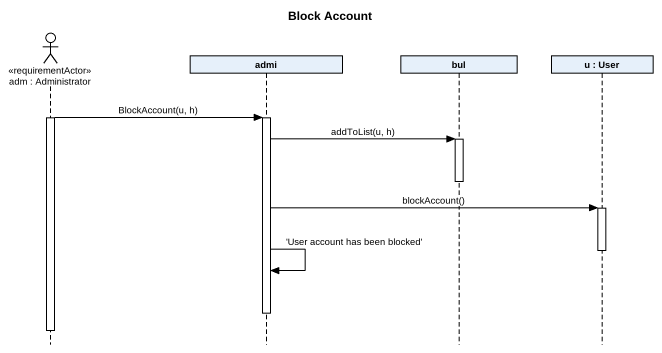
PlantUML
@startuml
title Block Account
hide footbox
actor "adm : Administrator" as adm <<requirementActor>>
participant admi
participant bul
participant "u : User" as u

activate adm
adm -> admi : BlockAccount(u, h)
activate admi
admi -> bul : addToList(u, h)
activate bul
deactivate bul
admi -> u : blockAccount()
activate u
deactivate u
admi -> admi : 'User account has been blocked'
deactivate admi
deactivate adm
@enduml
